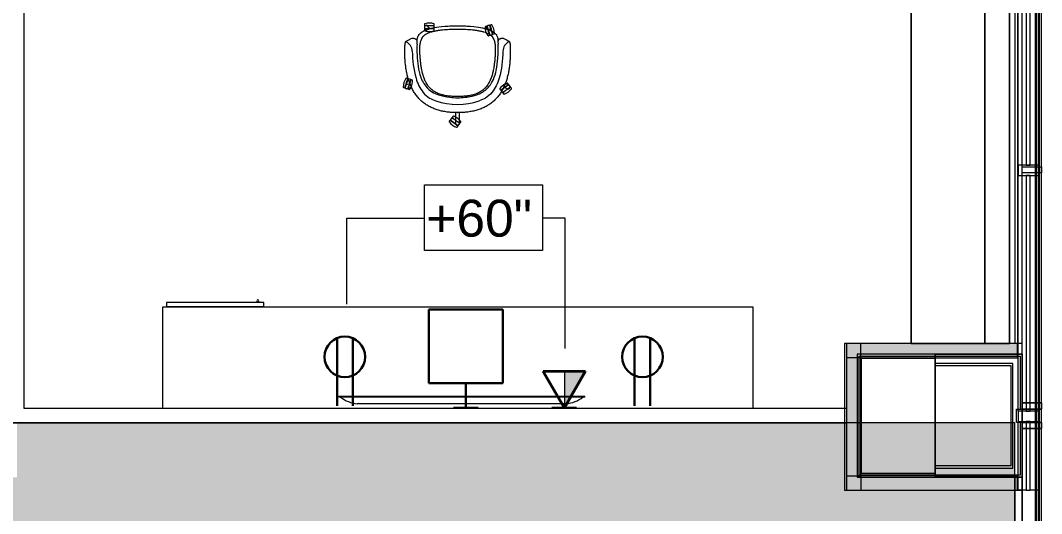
# Model space of a CAD drawing. Header units: inches. Extents: x 4757 to 6765, y 9919 to 10946.
# Drawn here: x 6516.3 to 6765.4, y 10177.4 to 10297.7 of the extents above; entities that cross this region are included whole.
import ezdxf

# ---------------------------------------------------------------- set-up
doc = ezdxf.new("R2010")
doc.units = ezdxf.units.IN
doc.header["$MEASUREMENT"] = 0
for name, color, linetype, lineweight in [('A-ANNO-NOTE', 7, 'Continuous', 9), ('A-DETL-GENF', 92, 'Continuous', 9), ('A-DETL-THIN', 151, 'Continuous', 9), ('A-GLAZ-CURT', 52, 'Continuous', 9), ('A-GLAZ-CWMG', 51, 'Continuous', 9), ('A-WALL', 113, 'Continuous', 13), ('A-WALL-PATT', 111, 'Continuous', 13), ('Bb-cor', 7, 'Continuous', 9), ('Bb-mullion', 7, 'Continuous', 9), ('G-ANNO-TEXT', 231, 'Continuous', 9), ('I-FURN', 30, 'Continuous', 9), ('I-WALL', 2, 'Continuous', 9), ('Propidex Polylines', 7, 'Continuous', 9), ('Q-CASE', 31, 'Continuous', 9), ('Q-SPCQ', 91, 'Continuous', 9), ('Rosslyn Plaza North_1777 North Kent St _W632_-09_dwg', 8, 'Continuous', 9)]:
    doc.layers.add(name, color=color, linetype=linetype, lineweight=lineweight)
doc.styles.add('Swis721 Lt BT_1', font='swissl.ttf', dxfattribs={"height": 9})

# ---------------------------------------------------------------- blocks, each defined once
blk = doc.blocks.new('C-Counter Top - ADJ HEIGHT-7975778-Level XX  POWER _ SIGNAL')
at = {"layer": 'Q-CASE'}
for p, q in [((96.87, 0), (-47.26, 0)), ((-47.26, 0), (-47.26, -24.75)), ((96.87, -24.75), (96.87, 0))]:
    blk.add_line(p, q, dxfattribs=at)
blk = doc.blocks.new('A-Flat_Screen_TV - OLED 65B6P 65_-4747238-Level XX  POWER _ SIGNAL')
at = {"layer": 'Q-SPCQ'}
for p, q in [((-30, 0.19), (30, 0.19)), ((-30, 0.19), (-30, 0)), ((30, 0), (-30, 0)), ((-29.94, 0), (-29.94, -0.06)), ((-25.5, 1.81), (25.5, 1.81)), ((29.94, -0.06), (29.94, 0)), ((30, 0), (30, 0.19)), ((29.94, -0.06), (-29.94, -0.06))]:
    blk.add_line(p, q, dxfattribs=at)
for centre, start, end in [((-24.9, -5.58), 94.6372, 128.9656), ((24.9, -5.58), 51.0344, 85.3628)]:
    blk.add_arc(centre, 7.41, start, end, dxfattribs=at)
blk = doc.blocks.new('System Panel - Glazed-7897590-Level XX  POWER _ SIGNAL')
at = {"layer": 'A-GLAZ-CURT', "lineweight": 13}
for p, q in [((8.375, 0.5), (-8.375, 0.5)), ((-8.375, 0.5), (-8.375, -0.5)), ((8.375, -0.5), (8.375, 0.5)), ((-8.375, -0.5), (8.375, -0.5))]:
    blk.add_line(p, q, dxfattribs=at)
blk = doc.blocks.new('System Panel - Glazed-7897591-Level XX  POWER _ SIGNAL')
at = {"layer": 'A-GLAZ-CURT', "lineweight": 13}
for p, q in [((28.75, 0.5), (-28.75, 0.5)), ((-28.75, 0.5), (-28.75, -0.5)), ((28.75, -0.5), (28.75, 0.5)), ((-28.75, -0.5), (28.75, -0.5))]:
    blk.add_line(p, q, dxfattribs=at)
blk = doc.blocks.new('Rectangular Mullion - 2_5_ x 5_ rectangular-7897585-Level XX  POWER _ SIGNAL')
at = {"layer": 'A-GLAZ-CWMG', "lineweight": 20}
for p, q in [((-1.25, 2.5), (1.25, 2.5)), ((-1.25, -2.5), (-1.25, 2.5)), ((1.25, 2.5), (1.25, -2.5)), ((1.25, -2.5), (-1.25, -2.5))]:
    blk.add_line(p, q, dxfattribs=at)
blk = doc.blocks.new('Rectangular Mullion - 2_5_ x 5_ rectangular-V12-Level XX  POWER _ SIGNAL')
at = {"layer": 'A-GLAZ-CWMG'}
for p, q in [((6759.67, 10202.41), (6759.67, 10259.91)), ((6764.67, 10202.41), (6764.67, 10259.91))]:
    blk.add_line(p, q, dxfattribs=at)
blk = doc.blocks.new('Rectangular Mullion - 2_5_ x 5_ rectangular-7897587-Level XX  POWER _ SIGNAL')
at = {"layer": 'A-GLAZ-CWMG'}
for p, q in [((6759.67, 10183.16), (6759.67, 10199.91)), ((6764.67, 10183.16), (6764.67, 10199.91)), ((6761.67, 10183.16), (6759.67, 10183.16)), ((6764.67, 10183.16), (6762.67, 10183.16))]:
    blk.add_line(p, q, dxfattribs=at)
blk = doc.blocks.new('Booth Seat21 - Booth Seat-8496057-Level XX  POWER _ SIGNAL')
at = {"layer": 'I-FURN'}
for p, q in [((6733.61, 10422.91), (6733.61, 10218.91)), ((6733.61, 10218.91), (6733.61, 10422.91)), ((6751.61, 10422.91), (6751.61, 10218.91)), ((6751.61, 10218.91), (6751.61, 10422.91)), ((6757.61, 10422.91), (6757.61, 10218.91)), ((6757.61, 10218.91), (6757.61, 10422.91)), ((6757.61, 10218.91), (6757.61, 10422.91)), ((6757.61, 10422.91), (6757.61, 10218.91)), ((6757.61, 10218.91), (6757.61, 10422.91)), ((6757.61, 10422.91), (6757.61, 10218.91)), ((6759.61, 10218.91), (6759.61, 10422.91)), ((6759.61, 10422.91), (6759.61, 10218.91)), ((6733.61, 10218.91), (6751.61, 10218.91)), ((6751.61, 10218.91), (6733.61, 10218.91)), ((6751.61, 10218.91), (6757.61, 10218.91)), ((6757.61, 10218.91), (6751.61, 10218.91)), ((6751.61, 10218.91), (6757.61, 10218.91)), ((6757.61, 10218.91), (6751.61, 10218.91)), ((6759.55, 10218.91), (6757.61, 10218.91)), ((6759.55, 10218.91), (6759.61, 10218.91)), ((6759.61, 10218.91), (6759.55, 10218.91))]:
    blk.add_line(p, q, dxfattribs=at)
blk = doc.blocks.new('A-UC Refrigerator - A-UC Refrigerator-4741106-Level XX  POWER _ SIGNAL')
at = {"layer": 'Q-SPCQ'}
for p, q in [((-11.87, -16.75), (-11.87, -16.63)), ((11.88, -16.75), (-11.87, -16.75)), ((-11.87, -16.75), (-11.87, -17.75)), ((11.88, -16.75), (-11.87, -16.75)), ((11.88, -16.63), (11.88, -16.75)), ((11.88, -17.75), (11.88, -16.75)), ((-11.87, -17.75), (11.88, -17.75)), ((-10.5, -17.75), (-10.5, -17.91)), ((-10.5, -17.75), (-10.5, -17.91)), ((-10.25, -17.93), (-10.25, -17.75)), ((-10.25, -17.93), (-10.25, -17.75))]:
    blk.add_line(p, q, dxfattribs=at)
for start, end in [(90, 270), (270, 90)]:
    blk.add_arc((-10.39, -18.13), 0.25, start, end, dxfattribs=at)
blk = doc.blocks.new('Zones Club Chair- 5 Star Base_ZNSF-R2013 - Five Star Base-V51-Level XX  POWER _ SIGNAL')
at = {"layer": 'A-DETL-GENF'}
for p, q in [((-9.21, -6.33), (-9.2, -5.68)), ((-9.21, -6.33), (-9.21, -6.3)), ((9.21, -6.33), (9.21, -6.3)), ((-12.07, -8.58), (-12.52, -8.33)), ((-11.32, -8.98), (-12.07, -8.58)), ((-11.11, -9.08), (-11.32, -8.98)), ((-9.85, -8.16), (-9.88, -7.65)), ((-9.88, -8.41), (-9.85, -8.16)), ((-9.86, -8.68), (-9.88, -8.41)), ((-9.85, -8.82), (-9.86, -8.68)), ((-9.84, -8.9), (-9.85, -8.82)), ((-9.81, -9.01), (-9.84, -8.9)), ((-9.81, -9.05), (-9.81, -9.01)), ((-9.55, -9.69), (-9.59, -9.62)), ((-9.39, -9.94), (-9.55, -9.7)), ((-9.16, -10.19), (-9.39, -9.94)), ((-9.09, -7.83), (-9.1, -7.81)), ((-8.36, -9.54), (-8.57, -9.25)), ((8.57, -9.25), (8.36, -9.54)), ((9.09, -7.83), (9.1, -7.81)), ((9.39, -9.94), (9.16, -10.19)), ((9.55, -9.7), (9.39, -9.94)), ((9.59, -9.62), (9.55, -9.69)), ((9.84, -8.9), (9.81, -9.01)), ((9.81, -9.01), (9.81, -9.05)), ((9.85, -8.82), (9.84, -8.9)), ((9.88, -7.65), (9.85, -8.16)), ((9.85, -8.16), (9.88, -8.42)), ((9.86, -8.68), (9.85, -8.82)), ((9.88, -8.41), (9.86, -8.68)), ((11.32, -8.98), (11.11, -9.08)), ((12.07, -8.58), (11.32, -8.98)), ((12.52, -8.33), (12.07, -8.58)), ((-9.01, -10.34), (-9.16, -10.19)), ((-7.26, -11.28), (-7.57, -11.17)), ((-7.22, -11.3), (-7.26, -11.28)), ((-6.86, -10.49), (-7.25, -10.33)), ((-6.81, -11.42), (-7.22, -11.3)), ((-6.8, -10.5), (-6.86, -10.49)), ((-6.48, -11.51), (-6.81, -11.42)), ((-6.8, -10.5), (-6.76, -10.52)), ((-6.39, -10.63), (-6.76, -10.52)), ((-6.44, -11.52), (-6.48, -11.51)), ((-6.3, -11.56), (-6.44, -11.52)), ((-6.07, -11.61), (-6.3, -11.56)), ((-5.11, -11.79), (-6.07, -11.61)), ((-3.95, -11.93), (-5.11, -11.79)), ((-3.05, -12), (-3.95, -11.93)), ((3.95, -11.93), (3.05, -12)), ((5.11, -11.79), (3.95, -11.93)), ((6.07, -11.61), (5.11, -11.79)), ((6.3, -11.56), (6.07, -11.61)), ((6.44, -11.52), (6.3, -11.56)), ((6.76, -10.52), (6.39, -10.63)), ((6.48, -11.51), (6.44, -11.52)), ((6.81, -11.42), (6.48, -11.51)), ((6.76, -10.52), (6.8, -10.5)), ((6.8, -10.5), (6.86, -10.49)), ((7.22, -11.3), (6.81, -11.42)), ((7.25, -10.33), (6.86, -10.49)), ((7.26, -11.28), (7.22, -11.3)), ((7.57, -11.17), (7.26, -11.28)), ((9.16, -10.19), (9.01, -10.34))]:
    blk.add_line(p, q, dxfattribs=at)
for centre, radius, start, end in [((0, -9.19), 16.3, 70.9957, 109.0043), ((-13.67, -5.87), 2.6, 295.7875, 359.204), ((13.67, -5.87), 2.6, 180.796, 244.2125), ((-12.58, -8.12), 0.105, 224.2125, 295.7875), ((12.58, -8.12), 0.105, 244.2125, 315.7875)]:
    blk.add_arc(centre, radius, start, end, dxfattribs=at)
for points, knots in [([(-12.85, -5), (-12.85, -4.62), (-12.82, -3.88), (-12.74, -2.96), (-12.66, -2.23), (-12.58, -1.68), (-12.5, -1.14), (-12.39, -0.6), (-12.28, -0.07), (-12.14, 0.46), (-12, 0.99), (-11.83, 1.5), (-11.65, 2), (-11.44, 2.5), (-11.22, 2.99), (-10.98, 3.46), (-10.72, 3.92), (-10.44, 4.37), (-10.13, 4.8), (-9.81, 5.21), (-9.46, 5.61), (-9.09, 5.99), (-8.7, 6.35), (-8.3, 6.68), (-7.87, 7), (-7.42, 7.29), (-6.96, 7.56), (-6.48, 7.81), (-5.99, 8.03), (-5.48, 8.23), (-4.96, 8.4), (-4.43, 8.56), (-3.9, 8.69), (-3.35, 8.8), (-2.8, 8.89), (-2.25, 8.97), (-1.69, 9.02), (-0.95, 9.08), (-0.38, 9.09), (0, 9.09)], [0, 0, 0, 0, 0.05, 0.1, 0.125, 0.15, 0.175, 0.2, 0.225, 0.25, 0.275, 0.3, 0.325, 0.35, 0.375, 0.4, 0.425, 0.45, 0.475, 0.5, 0.525, 0.55, 0.575, 0.6, 0.625, 0.65, 0.675, 0.7, 0.725, 0.75, 0.775, 0.8, 0.825, 0.85, 0.875, 0.9, 0.925, 0.95, 1, 1, 1, 1]), ([(0, 9.09), (0.38, 9.09), (0.94, 9.08), (1.69, 9.02), (2.24, 8.97), (2.8, 8.89), (3.35, 8.8), (3.89, 8.69), (4.43, 8.56), (4.95, 8.4), (5.47, 8.23), (5.98, 8.03), (6.48, 7.81), (6.95, 7.56), (7.42, 7.29), (7.86, 7), (8.29, 6.69), (8.7, 6.35), (9.09, 5.99), (9.45, 5.62), (9.8, 5.22), (10.13, 4.81), (10.43, 4.37), (10.72, 3.92), (10.98, 3.46), (11.22, 2.99), (11.44, 2.5), (11.64, 2.01), (11.83, 1.5), (11.99, 0.99), (12.14, 0.47), (12.27, -0.06), (12.39, -0.6), (12.5, -1.13), (12.61, -1.86), (12.72, -2.77), (12.82, -3.88), (12.85, -4.62), (12.85, -5)], [0, 0, 0, 0, 0.05, 0.075, 0.1, 0.125, 0.15, 0.175, 0.2, 0.225, 0.25, 0.275, 0.3, 0.325, 0.35, 0.375, 0.4, 0.425, 0.45, 0.475, 0.5, 0.525, 0.55, 0.575, 0.6, 0.625, 0.65, 0.675, 0.7, 0.725, 0.75, 0.775, 0.8, 0.825, 0.85, 0.9, 0.95, 1, 1, 1, 1]), ([(-9.2, -5.64), (-9.18, -5.3), (-9.16, -4.96), (-9.12, -4.27), (-9.09, -3.93), (-9.02, -3.25), (-8.98, -2.91), (-8.89, -2.23), (-8.83, -1.89), (-8.76, -1.47), (-8.74, -1.39), (-8.7, -1.22), (-8.65, -0.97), (-8.59, -0.72), (-8.47, -0.22), (-8.37, 0.11), (-8.14, 0.75), (-8.02, 1.07), (-7.83, 1.46), (-7.79, 1.54), (-7.71, 1.69), (-7.67, 1.76), (-7.54, 1.99), (-7.45, 2.14), (-7.26, 2.42), (-7.16, 2.56), (-6.95, 2.82), (-6.83, 2.95), (-6.68, 3.11), (-6.65, 3.14), (-6.59, 3.2), (-6.56, 3.23), (-6.47, 3.32), (-6.4, 3.38), (-6.21, 3.55), (-6.07, 3.65), (-5.65, 3.95), (-5.36, 4.12), (-5.01, 4.29), (-4.97, 4.31), (-4.89, 4.35), (-4.85, 4.36), (-4.73, 4.41), (-4.65, 4.45), (-4.41, 4.54), (-4.25, 4.6), (-3.75, 4.75), (-3.42, 4.83), (-2.92, 4.93), (-2.75, 4.96), (-2.49, 5), (-2.41, 5.01), (-2.24, 5.04), (-2.15, 5.05), (-1.72, 5.09), (-1.38, 5.12), (-0.86, 5.15), (-0.69, 5.15), (-0.43, 5.16), (-0.35, 5.16), (-0.22, 5.16), (-0.17, 5.16), (-0.09, 5.16), (-0.04, 5.16), (0, 5.16)], [0, 0, 0, 0, 0.0261989, 0.0261989, 0.0523978, 0.0523978, 0.0785967, 0.0785967, 0.1047956, 0.1047956, 0.1113453, 0.1113453, 0.117895, 0.1309944, 0.1309944, 0.1571933, 0.1571933, 0.1833922, 0.1833922, 0.1899419, 0.1899419, 0.1964917, 0.1964917, 0.2095911, 0.2095911, 0.2226906, 0.2226906, 0.23579, 0.23579, 0.2390649, 0.2390649, 0.2423397, 0.2423397, 0.2488894, 0.2488894, 0.2619889, 0.2619889, 0.2881878, 0.2881878, 0.2914626, 0.2914626, 0.2947375, 0.2947375, 0.3012872, 0.3012872, 0.3143867, 0.3143867, 0.3405856, 0.3405856, 0.353685, 0.353685, 0.3602347, 0.3602347, 0.3667844, 0.3667844, 0.3929833, 0.3929833, 0.4060828, 0.4060828, 0.4126325, 0.4126325, 0.4159074, 0.4159074, 0.4191822, 0.4191822, 0.4191822, 0.4191822]), ([(-8.37, 4.16), (-7.94, 4.69), (-7.41, 5.15), (-6.35, 5.81), (-5.83, 6.04), (-5.31, 6.22)], [0, 0, 0, 0, 2.060865, 2.060865, 3.734342, 3.734342, 3.734342, 3.734342]), ([(0, 5.44), (-1.19, 5.44), (-2.39, 5.32), (-3.93, 4.96), (-4.31, 4.85), (-4.68, 4.72)], [0, 0, 0, 0, 3.563, 3.563, 4.752491, 4.752491, 4.752491, 4.752491]), ([(4.68, 4.72), (3.79, 5.04), (2.85, 5.22), (1.28, 5.4), (0.64, 5.44), (0, 5.44)], [0, 0, 0, 0, 2.842104, 2.842104, 4.753891, 4.753891, 4.753891, 4.753891]), ([(0, 5.16), (0.04, 5.16), (0.09, 5.16), (0.17, 5.16), (0.22, 5.16), (0.35, 5.16), (0.43, 5.16), (0.69, 5.15), (0.86, 5.15), (1.38, 5.12), (1.72, 5.09), (2.4, 5.02), (2.74, 4.97), (3.25, 4.87), (3.42, 4.83), (3.67, 4.77), (3.76, 4.74), (3.92, 4.7), (4.01, 4.67), (4.42, 4.54), (4.74, 4.42), (5.21, 4.2), (5.36, 4.11), (5.55, 4), (5.58, 3.98), (5.66, 3.94), (5.69, 3.91), (5.8, 3.84), (5.87, 3.79), (6.23, 3.54), (6.48, 3.32), (6.84, 2.95), (6.95, 2.82), (7.11, 2.62), (7.17, 2.55), (7.27, 2.41), (7.32, 2.34), (7.46, 2.12), (7.55, 1.97), (7.72, 1.68), (7.8, 1.52), (8.02, 1.06), (8.15, 0.74), (8.29, 0.33), (8.32, 0.25), (8.37, 0.09), (8.39, 0.01), (8.47, -0.24), (8.51, -0.41), (8.64, -0.9), (8.71, -1.24), (8.84, -1.91), (8.89, -2.24), (8.98, -2.92), (9.02, -3.26), (9.09, -3.94), (9.12, -4.28), (9.16, -4.96), (9.18, -5.3), (9.2, -5.64)], [0, 0, 0, 0, 0.0032734, 0.0032734, 0.0065467, 0.0065467, 0.0130935, 0.0130935, 0.0261869, 0.0261869, 0.0523739, 0.0523739, 0.0785608, 0.0785608, 0.0916543, 0.0916543, 0.098201, 0.098201, 0.1047477, 0.1047477, 0.1309347, 0.1309347, 0.1440282, 0.1440282, 0.1473015, 0.1473015, 0.1505749, 0.1505749, 0.1571216, 0.1571216, 0.1833086, 0.1833086, 0.196402, 0.196402, 0.2029488, 0.2029488, 0.2094955, 0.2094955, 0.222589, 0.222589, 0.2356824, 0.2356824, 0.2618694, 0.2618694, 0.2684161, 0.2684161, 0.2749628, 0.2749628, 0.2880563, 0.2880563, 0.3142432, 0.3142432, 0.3404302, 0.3404302, 0.3666171, 0.3666171, 0.3928041, 0.3928041, 0.418991, 0.418991, 0.418991, 0.418991]), ([(8.37, 4.16), (7.94, 4.69), (7.41, 5.15), (6.35, 5.81), (5.83, 6.04), (5.31, 6.22)], [0, 0, 0, 0, 2.060865, 2.060865, 3.734342, 3.734342, 3.734342, 3.734342]), ([(-11.07, -5.9), (-10.97, -3.69), (-10.78, -1.44), (-9.76, 1.93), (-9.2, 3.16), (-8.37, 4.16)], [0, 0, 0, 0, 5.483686, 5.483686, 8.701218, 8.701218, 8.701218, 8.701218]), ([(-7.74, 2.66), (-8.16, 2.15), (-8.49, 1.57), (-9.06, 0.27), (-9.28, -0.48), (-9.64, -2.21), (-9.75, -3.21), (-9.86, -4.68), (-9.89, -5.16), (-9.9, -5.64)], [0, 0, 0, 0, 1.972355, 1.972355, 4.279747, 4.279747, 7.286269, 7.286269, 8.723965, 8.723965, 8.723965, 8.723965]), ([(-4.68, 4.72), (-5.54, 4.42), (-6.38, 3.98), (-7.31, 3.15), (-7.54, 2.91), (-7.74, 2.66)], [0, 0, 0, 0, 2.741948, 2.741948, 3.728457, 3.728457, 3.728457, 3.728457]), ([(7.74, 2.66), (7.31, 3.19), (6.78, 3.65), (5.72, 4.31), (5.21, 4.54), (4.68, 4.72)], [0, 0, 0, 0, 2.060865, 2.060865, 3.734342, 3.734342, 3.734342, 3.734342]), ([(9.9, -5.64), (9.84, -3.81), (9.69, -1.96), (8.88, 0.82), (8.42, 1.83), (7.74, 2.66)], [0, 0, 0, 0, 5.483686, 5.483686, 8.701218, 8.701218, 8.701218, 8.701218]), ([(11.07, -5.9), (10.97, -3.69), (10.78, -1.44), (9.76, 1.93), (9.2, 3.16), (8.37, 4.16)], [0, 0, 0, 0, 5.483686, 5.483686, 8.701218, 8.701218, 8.701218, 8.701218]), ([(-12.52, -8.33), (-12.53, -8.33), (-12.54, -8.31), (-12.57, -8.3), (-12.58, -8.28), (-12.6, -8.27), (-12.61, -8.25), (-12.63, -8.24), (-12.64, -8.22), (-12.65, -8.21), (-12.66, -8.19), (-12.67, -8.16), (-12.69, -8.14), (-12.71, -8.08), (-12.75, -7.97), (-12.78, -7.79), (-12.81, -7.58), (-12.82, -7.37), (-12.83, -7.15), (-12.84, -6.94), (-12.85, -6.72), (-12.85, -6.5), (-12.86, -6.22), (-12.86, -5.71), (-12.86, -5.28), (-12.85, -5)], [0, 0, 0, 0, 0.027778, 0.041667, 0.055556, 0.069444, 0.083333, 0.097222, 0.104167, 0.111111, 0.125, 0.138889, 0.152778, 0.166667, 0.222222, 0.277778, 0.333333, 0.388889, 0.444444, 0.5, 0.555556, 0.611111, 0.666667, 0.777778, 1, 1, 1, 1]), ([(-9.1, -7.81), (-9.13, -7.63), (-9.15, -7.45), (-9.18, -7.09), (-9.2, -6.91), (-9.21, -6.55), (-9.21, -6.37), (-9.21, -6), (-9.2, -5.82), (-9.2, -5.64)], [0, 0, 0, 0, 0.01383696, 0.01383696, 0.02767392, 0.02767392, 0.04151087, 0.04151087, 0.05534783, 0.05534783, 0.05534783, 0.05534783]), ([(9.2, -5.64), (9.2, -5.82), (9.21, -6), (9.21, -6.37), (9.21, -6.55), (9.2, -6.91), (9.18, -7.09), (9.15, -7.45), (9.13, -7.63), (9.1, -7.81)], [0, 0, 0, 0, 0.01384697, 0.01384697, 0.02769395, 0.02769395, 0.04154092, 0.04154092, 0.05538789, 0.05538789, 0.05538789, 0.05538789]), ([(12.85, -5), (12.86, -5.28), (12.86, -5.71), (12.86, -6.29), (12.85, -6.72), (12.84, -7.08), (12.82, -7.37), (12.81, -7.58), (12.78, -7.79), (12.75, -7.97), (12.71, -8.08), (12.69, -8.14), (12.67, -8.16), (12.66, -8.19), (12.64, -8.21), (12.63, -8.23), (12.61, -8.25), (12.6, -8.27), (12.58, -8.28), (12.57, -8.3), (12.54, -8.31), (12.53, -8.33), (12.52, -8.33)], [0, 0, 0, 0, 0.222222, 0.333333, 0.444444, 0.555556, 0.611111, 0.666667, 0.722222, 0.777778, 0.833333, 0.847222, 0.861111, 0.875, 0.888889, 0.902778, 0.916667, 0.930556, 0.944444, 0.958333, 0.972222, 1, 1, 1, 1]), ([(-10.87, -9.11), (-10.88, -9.11), (-10.91, -9.12), (-10.94, -9.12), (-10.96, -9.12), (-10.97, -9.11), (-10.99, -9.11), (-11, -9.11), (-11.01, -9.11), (-11.02, -9.1), (-11.04, -9.1), (-11.06, -9.09), (-11.08, -9.09), (-11.1, -9.08), (-11.11, -9.08)], [0, 0, 0, 0, 0.2, 0.3, 0.35, 0.4, 0.475, 0.55, 0.5875, 0.625, 0.7, 0.775, 0.85, 1, 1, 1, 1]), ([(-10.11, -8.77), (-10.15, -8.81), (-10.23, -8.87), (-10.34, -8.93), (-10.47, -8.99), (-10.64, -9.05), (-10.79, -9.09), (-10.87, -9.11)], [0, 0, 0, 0, 0.25, 0.375, 0.5, 0.75, 1, 1, 1, 1]), ([(-9.88, -8.41), (-9.89, -8.45), (-9.91, -8.5), (-9.94, -8.56), (-9.96, -8.6), (-9.98, -8.63), (-10, -8.66), (-10.05, -8.72), (-10.08, -8.75), (-10.11, -8.77)], [0, 0, 0, 0, 0.25, 0.375, 0.4375, 0.5, 0.625, 0.75, 1, 1, 1, 1]), ([(-8.81, -8.79), (-8.88, -8.64), (-8.93, -8.48), (-9, -8.24), (-9.02, -8.16), (-9.05, -8.04), (-9.06, -8), (-9.08, -7.92), (-9.08, -7.88), (-9.09, -7.83)], [0, 0, 0, 0, 0.01274061, 0.01274061, 0.01911091, 0.01911091, 0.02229606, 0.02229606, 0.02548121, 0.02548121, 0.02548121, 0.02548121]), ([(-7.25, -10.33), (-7.36, -10.28), (-7.46, -10.23), (-7.66, -10.12), (-7.76, -10.05), (-7.9, -9.96), (-7.94, -9.92), (-8.03, -9.85), (-8.08, -9.82), (-8.16, -9.74), (-8.2, -9.7), (-8.26, -9.64), (-8.28, -9.62), (-8.32, -9.58), (-8.34, -9.56), (-8.36, -9.54)], [0, 0, 0, 0, 0.00870345, 0.00870345, 0.0174069, 0.0174069, 0.02175863, 0.02175863, 0.02611035, 0.02611035, 0.03046208, 0.03046208, 0.03263794, 0.03263794, 0.0348138, 0.0348138, 0.0348138, 0.0348138]), ([(8.36, -9.54), (8.34, -9.56), (8.32, -9.58), (8.28, -9.62), (8.26, -9.64), (8.2, -9.7), (8.16, -9.74), (8.08, -9.82), (8.03, -9.85), (7.94, -9.92), (7.9, -9.96), (7.8, -10.02), (7.76, -10.05), (7.66, -10.11), (7.61, -10.14), (7.46, -10.23), (7.36, -10.28), (7.25, -10.33)], [0, 0, 0, 0, 0.00217159, 0.00217159, 0.00434318, 0.00434318, 0.00868636, 0.00868636, 0.01302953, 0.01302953, 0.01737271, 0.01737271, 0.02171589, 0.02171589, 0.02605907, 0.02605907, 0.03474542, 0.03474542, 0.03474542, 0.03474542]), ([(9.09, -7.83), (9.08, -7.88), (9.08, -7.92), (9.06, -8), (9.05, -8.04), (9.02, -8.16), (9, -8.24), (8.93, -8.48), (8.88, -8.64), (8.81, -8.79)], [0, 0, 0, 0, 0.00318701, 0.00318701, 0.00637402, 0.00637402, 0.01274804, 0.01274804, 0.02549609, 0.02549609, 0.02549609, 0.02549609]), ([(10.11, -8.77), (10.08, -8.75), (10.05, -8.72), (10.01, -8.67), (9.99, -8.64), (9.97, -8.62), (9.96, -8.6), (9.94, -8.56), (9.91, -8.5), (9.89, -8.45), (9.88, -8.41)], [0, 0, 0, 0, 0.25, 0.375, 0.4375, 0.5, 0.5625, 0.625, 0.75, 1, 1, 1, 1]), ([(10.87, -9.11), (10.79, -9.09), (10.64, -9.05), (10.47, -8.99), (10.34, -8.93), (10.23, -8.87), (10.15, -8.81), (10.11, -8.77)], [0, 0, 0, 0, 0.25, 0.5, 0.625, 0.75, 1, 1, 1, 1]), ([(11.11, -9.08), (11.09, -9.08), (11.07, -9.09), (11.04, -9.1), (11.03, -9.1), (11.02, -9.11), (11, -9.11), (10.99, -9.11), (10.98, -9.11), (10.97, -9.11), (10.96, -9.12), (10.94, -9.12), (10.91, -9.12), (10.88, -9.11), (10.87, -9.11)], [0, 0, 0, 0, 0.2, 0.3, 0.35, 0.4, 0.45, 0.5, 0.55, 0.6, 0.65, 0.7, 0.8, 1, 1, 1, 1]), ([(0, -11.3), (-0.54, -11.3), (-1.07, -11.29), (-1.88, -11.26), (-2.15, -11.25), (-2.69, -11.21), (-2.95, -11.19), (-3.49, -11.14), (-3.76, -11.11), (-4.16, -11.06), (-4.29, -11.05), (-4.56, -11.01), (-4.69, -10.99), (-5.09, -10.92), (-5.35, -10.88), (-5.74, -10.79), (-5.87, -10.76), (-6.07, -10.71), (-6.13, -10.7), (-6.26, -10.66), (-6.33, -10.65), (-6.39, -10.63)], [0, 0, 0, 0, 0.0409523, 0.0409523, 0.0614285, 0.0614285, 0.0819046, 0.0819046, 0.1023808, 0.1023808, 0.1126189, 0.1126189, 0.122857, 0.122857, 0.1433331, 0.1433331, 0.1535712, 0.1535712, 0.1586903, 0.1586903, 0.1638093, 0.1638093, 0.1638093, 0.1638093]), ([(6.39, -10.63), (6.33, -10.65), (6.26, -10.66), (6.13, -10.7), (6.07, -10.71), (5.87, -10.76), (5.74, -10.79), (5.35, -10.88), (5.09, -10.92), (4.56, -11.01), (4.29, -11.05), (3.76, -11.11), (3.49, -11.14), (2.95, -11.19), (2.69, -11.21), (2.15, -11.25), (1.88, -11.26), (1.07, -11.29), (0.54, -11.3), (0, -11.3)], [0, 0, 0, 0, 0.0051131, 0.0051131, 0.0102262, 0.0102262, 0.0204523, 0.0204523, 0.0409046, 0.0409046, 0.0613569, 0.0613569, 0.0818092, 0.0818092, 0.1022615, 0.1022615, 0.1227138, 0.1227138, 0.1636184, 0.1636184, 0.1636184, 0.1636184])]:
    blk.add_open_spline(points, degree=3, knots=knots, dxfattribs=at)
for points in [[(-9.9, -5.64), (-9.91, -6.31), (-9.91, -6.98), (-9.88, -7.65)], [(9.88, -7.65), (9.91, -6.98), (9.91, -6.31), (9.9, -5.64)], [(-9.59, -9.62), (-9.64, -9.53), (-9.72, -9.35), (-9.78, -9.15), (-9.81, -9.05)], [(-8.57, -9.25), (-8.66, -9.11), (-8.75, -8.95), (-8.81, -8.79)], [(8.81, -8.79), (8.75, -8.95), (8.66, -9.11), (8.57, -9.25)], [(9.81, -9.05), (9.78, -9.15), (9.72, -9.35), (9.64, -9.53), (9.59, -9.62)], [(-7.57, -11.17), (-7.83, -11.07), (-8.34, -10.84), (-8.79, -10.52), (-9.01, -10.34)], [(0, -12.11), (-0.51, -12.11), (-1.53, -12.09), (-2.55, -12.04), (-3.05, -12)], [(3.05, -12), (2.55, -12.04), (1.53, -12.09), (0.51, -12.11), (0, -12.11)], [(9.01, -10.34), (8.79, -10.52), (8.34, -10.84), (7.83, -11.07), (7.57, -11.17)]]:
    blk.add_open_spline(points, degree=3, dxfattribs=at)
at = {"layer": 'I-FURN'}
for p, q in [((0.1, 12.59), (-0.1, 12.31)), ((-0.57, 11.68), (-0.77, 11.4)), ((-0.47, 11.6), (-0.57, 11.68)), ((-0.45, 11.84), (-0.55, 11.71)), ((-0.55, 11.71), (-0.46, 11.65)), ((-0.46, 11.75), (-0.49, 9.06)), ((0.23, 11.1), (-0.47, 11.6)), ((-0.46, 11.65), (0.25, 11.13)), ((-0.23, 12.15), (-0.42, 11.89)), ((-0.13, 12.28), (-0.23, 12.15)), ((-0.01, 12.2), (-0.13, 12.28)), ((-0.1, 12.31), (0.05, 12.2)), ((0.44, 11.87), (-0.01, 12.2)), ((0.05, 12.2), (0.42, 11.93)), ((0.25, 11.13), (0.23, 11.1)), ((0.48, 10.92), (0.23, 11.1)), ((0.48, 10.97), (0.25, 11.13)), ((0.42, 11.93), (0.69, 11.74)), ((0.66, 11.71), (0.44, 11.87)), ((0.49, 9.06), (0.47, 11.75)), ((0.57, 10.9), (0.48, 10.97)), ((0.55, 10.87), (0.48, 10.92)), ((0.55, 10.87), (0.57, 10.9)), ((1.34, 10.29), (0.55, 10.87)), ((0.57, 10.9), (1.37, 10.32)), ((0.69, 11.74), (0.66, 11.71)), ((0.99, 11.47), (0.67, 11.71)), ((0.69, 11.74), (1.01, 11.5)), ((0.99, 11.47), (1.01, 11.5)), ((1.79, 10.89), (0.99, 11.47)), ((1.01, 11.5), (1.81, 10.93)), ((1.14, 10.01), (1.34, 10.29)), ((1.37, 10.32), (1.79, 10.89)), ((1.81, 10.93), (2.01, 11.2)), ((-0.49, 9.04), (0.49, 9.04)), ((-13.12, 3.13), (-12.92, 2.85)), ((-12.92, 2.85), (-12.8, 2.94)), ((-12.81, 2.88), (-12.9, 2.82)), ((-12.9, 2.82), (-12.82, 2.7)), ((-12.82, 2.7), (-12.58, 2.37)), ((-12.78, 2.95), (-12.37, 3.25)), ((-12.31, 3.25), (-12.76, 2.92)), ((-12.4, 2.3), (-11.69, 2.82)), ((-12.37, 3.25), (-12.13, 3.42)), ((-11.67, 2.79), (-12.36, 2.29)), ((-12.11, 3.39), (-12.31, 3.25)), ((-11.21, 2.91), (-12.21, 3.23)), ((-12.13, 3.42), (-11.81, 3.66)), ((-12.13, 3.42), (-12.11, 3.39)), ((-11.78, 3.63), (-12.11, 3.39)), ((-11.81, 3.66), (-11.01, 4.24)), ((-11.78, 3.63), (-11.81, 3.66)), ((-10.99, 4.21), (-11.78, 3.63)), ((-11.46, 2.99), (-11.69, 2.82)), ((-11.69, 2.82), (-11.67, 2.79)), ((-11.41, 2.97), (-11.67, 2.79)), ((-11.59, 2.03), (-11.2, 2.91)), ((-11.37, 3.06), (-11.46, 2.99)), ((-11.34, 3.02), (-11.41, 2.97)), ((-11.37, 3.06), (-11.05, 3.28)), ((-11.34, 3.02), (-11.37, 3.06)), ((-11.08, 3.21), (-11.34, 3.02)), ((-11.01, 4.24), (-11.21, 4.51)), ((-10.55, 3.6), (-11.08, 3.21)), ((-11.05, 3.28), (-10.57, 3.63)), ((-10.72, 3.84), (-10.99, 4.21)), ((-10.66, 3.76), (-10.72, 3.84)), ((-10.57, 3.63), (-10.64, 3.72)), ((-10.35, 3.32), (-10.55, 3.6)), ((11.19, 2.9), (11.57, 2.02)), ((12.19, 3.21), (11.22, 2.9)), ((12.11, 3.29), (11.78, 3.4)), ((11.81, 2.36), (12.07, 3.17)), ((12.12, 3.19), (11.84, 2.35)), ((12.07, 3.17), (12.11, 3.29)), ((12.15, 3.28), (12.12, 3.19)), ((12.31, 3.23), (12.15, 3.28)), ((12.71, 3.1), (12.31, 3.23)), ((12.61, 2.41), (12.78, 2.94)), ((12.81, 2.91), (12.67, 2.46)), ((12.82, 3.06), (12.71, 3.1)), ((12.79, 2.97), (12.82, 3.06)), ((12.86, 3.05), (12.81, 2.91)), ((13.18, 2.94), (12.86, 3.05)), ((-12.58, 2.37), (-12.49, 2.24)), ((-12.49, 2.33), (-11.59, 2.03)), ((-12.49, 2.24), (-12.4, 2.3)), ((-12.36, 2.29), (-12.46, 2.21)), ((-12.46, 2.21), (-12.26, 1.94)), ((11.05, 1.15), (11.38, 1.04)), ((11.38, 1.04), (11.66, 1.89)), ((11.68, 1.84), (11.42, 1.03)), ((11.42, 1.03), (12, 0.84)), ((11.6, 2.03), (12.52, 2.33)), ((11.66, 1.89), (11.68, 1.98)), ((11.68, 1.98), (11.71, 2.07)), ((11.68, 1.98), (11.72, 1.96)), ((11.72, 1.96), (11.68, 1.84)), ((11.71, 2.07), (11.81, 2.36)), ((11.72, 1.96), (11.76, 2.08)), ((11.76, 2.08), (11.84, 2.35)), ((11.84, 2.35), (11.81, 2.36)), ((12, 0.84), (12.09, 0.81)), ((12.09, 0.81), (12.39, 1.75)), ((12.43, 1.73), (12.13, 0.8)), ((12.13, 0.8), (12.45, 0.7)), ((12.39, 1.75), (12.52, 2.13)), ((12.39, 1.75), (12.43, 1.73)), ((12.56, 2.12), (12.43, 1.73)), ((12.52, 2.13), (12.6, 2.37)), ((12.56, 2.12), (12.52, 2.13)), ((12.66, 2.42), (12.56, 2.12)), ((-8.24, -9.9), (-8.44, -9.96)), ((-7.92, -9.79), (-8.2, -9.88)), ((-7.71, -10.37), (-7.89, -9.81)), ((-7.54, -9.67), (-7.86, -9.78)), ((-7.86, -9.78), (-7.66, -10.42)), ((-8.61, -10.02), (-8.94, -10.13)), ((-8.36, -10.79), (-8.61, -10.02)), ((-8.58, -10.01), (-8.31, -10.82)), ((-8.46, -9.97), (-8.55, -10)), ((-8.31, -10.95), (-8.36, -10.79)), ((-8.31, -10.82), (-8.27, -10.94)), ((-8.27, -10.94), (-8.31, -10.95)), ((-8.19, -11.34), (-8.31, -10.95)), ((-8.27, -10.94), (-8.15, -11.32)), ((-8.21, -12.37), (-7.88, -12.27)), ((-8.19, -11.34), (-8.15, -11.32)), ((-8.09, -11.64), (-8.19, -11.34)), ((-8.15, -11.32), (-8.07, -11.57)), ((-7.95, -12.07), (-8.09, -11.64)), ((-8.06, -11.59), (-7.9, -12.08)), ((-7.74, -11.09), (-8.02, -11.47)), ((-7.88, -12.27), (-7.95, -12.07)), ((-7.89, -12.11), (-7.84, -12.26)), ((-7.84, -12.26), (-7.64, -12.19)), ((-7.6, -10.72), (-7.71, -10.39)), ((-7.36, -11.18), (-7.71, -11.05)), ((-7.65, -10.44), (-7.57, -10.67)), ((-7.56, -10.71), (-7.6, -10.72)), ((-7.6, -10.72), (-7.47, -11.1)), ((-7.58, -12.17), (-7.37, -12.1)), ((-7.56, -10.71), (-7.44, -11.09)), ((-7.47, -11.1), (-7.44, -11.09)), ((-7.44, -11.22), (-7.46, -11.14)), ((-7.44, -11.09), (-7.42, -11.15)), ((-7.2, -11.94), (-7.44, -11.22)), ((-7.42, -11.15), (-7.39, -11.24)), ((-7.39, -11.24), (-7.17, -11.9)), ((-7.37, -12.1), (-7.17, -12.04)), ((-6.79, -11.38), (-7.31, -11.19)), ((-7.26, -12.01), (-6.82, -11.42)), ((-7.17, -12.04), (-7.2, -11.94)), ((-7.17, -11.9), (-7.13, -12.02)), ((-7.13, -12.02), (-6.81, -11.92)), ((5.69, -11.02), (5.69, -11.36)), ((6.58, -11.4), (5.69, -11.4)), ((5.69, -11.4), (5.69, -11.68)), ((5.69, -11.68), (5.69, -12.11)), ((5.69, -12.11), (6.67, -12.11)), ((6.67, -12.14), (5.69, -12.14)), ((5.69, -12.14), (5.69, -12.49)), ((5.71, -11.36), (6.62, -11.36)), ((6.67, -11.4), (6.6, -11.4)), ((6.67, -11.36), (6.94, -11.36)), ((6.67, -11.36), (6.67, -11.4)), ((6.67, -11.4), (6.83, -11.4)), ((6.67, -12.11), (7.07, -12.11)), ((6.67, -12.11), (6.67, -12.14)), ((7.07, -12.14), (6.67, -12.14)), ((6.81, -11.42), (7.26, -12.04)), ((7.71, -11.06), (6.84, -11.39)), ((6.84, -11.4), (6.89, -11.4)), ((6.89, -11.4), (7.07, -11.4)), ((6.94, -11.36), (7.02, -11.36)), ((7.02, -11.36), (7.07, -11.36)), ((7.07, -11.36), (7.93, -11.36)), ((7.07, -11.4), (7.07, -11.36)), ((7.96, -11.4), (7.07, -11.4)), ((7.07, -12.14), (7.07, -12.11)), ((7.07, -12.11), (7.33, -12.11)), ((7.4, -12.14), (7.07, -12.14)), ((7.33, -12.11), (7.94, -12.11)), ((7.85, -12.14), (7.4, -12.14)), ((8.02, -11.48), (7.74, -11.09)), ((8.05, -12.14), (7.87, -12.14)), ((7.93, -11.36), (8.05, -11.36)), ((7.94, -12.11), (8.06, -12.11)), ((8.06, -11.4), (7.96, -11.4)), ((8.05, -11.36), (8.05, -11.02)), ((8.05, -12.49), (8.05, -12.14)), ((8.06, -11.58), (8.06, -11.4)), ((8.06, -11.95), (8.06, -11.58)), ((8.06, -12.11), (8.06, -11.95))]:
    blk.add_line(p, q, dxfattribs=at)
for centre, radius, start, end in [((0.2, 12.52), 0.125, 71.9044, 144), ((-0.8, 9.35), 3.45, 35.5006, 72.4977), ((-0.67, 11.33), 0.125, 144, 216.0932), ((2.05, 13.26), 3.46, 215.549, 222.9828), ((2.05, 13.26), 3.46, 222.9828, 243.0277), ((0, 11.75), 0.468, 360, 180), ((2.05, 13.26), 3.46, 243.0277, 252.45), ((1.04, 10.09), 0.125, 251.9061, 324), ((1.91, 11.28), 0.125, 324, 36.0939), ((-13.02, 3.2), 0.125, 143.9044, 216), ((-10.32, 1.27), 3.45, 107.5006, 144.4977), ((-12.37, 2.79), 0.468, 69.6489, 255.192), ((-13.16, 5.19), 3.46, 297.9822, 324.45), ((-11.31, 4.44), 0.125, 36, 108.0939), ((-10.45, 3.25), 0.125, 323.9061, 36), ((14.43, 1.3), 3.46, 155.8494, 180.45), ((14.43, 1.3), 3.46, 150.901, 155.2846), ((14.43, 1.3), 3.46, 143.549, 150.901), ((11.75, 3.28), 0.125, 72, 144.0932), ((12.37, 2.78), 0.469, 288.4204, 112.7839), ((9.82, 2.79), 3.45, 323.5006, 0.4977), ((13.15, 2.82), 0.125, 359.9044, 72), ((-12.16, 2.01), 0.125, 216, 288.0932), ((-13.16, 5.19), 3.46, 287.549, 295.0601), ((-13.16, 5.19), 3.46, 295.0601, 297.9127), ((11.09, 1.27), 0.125, 179.9061, 252), ((12.49, 0.81), 0.125, 252, 324.0939), ((-7.5, -9.79), 0.125, 35.9061, 108), ((-10.18, -11.77), 3.46, 9.3302, 36.45), ((-8.9, -10.25), 0.125, 108, 180.0939), ((-5.57, -10.28), 3.45, 179.5006, 180.7484), ((-5.57, -10.28), 3.45, 180.9521, 216.4977), ((-8.25, -12.25), 0.125, 215.9044, 288), ((-7.64, -11.74), 0.468, 144.4204, 324.4204), ((-6.85, -11.8), 0.125, 288, 0.0932), ((-10.18, -11.77), 3.46, 5.6139, 8.9684), ((-10.18, -11.77), 3.46, 359.549, 5.6139), ((5.81, -11.02), 0.125, 107.9061, 180), ((6.87, -14.18), 3.46, 84.0441, 108.45), ((6.87, -14.18), 3.46, 82.9874, 83.8494), ((7.64, -11.75), 0.468, 217.2958, 35.5451), ((6.87, -14.18), 3.46, 76.9216, 82.7402), ((6.87, -14.18), 3.46, 71.549, 76.5724), ((7.93, -11.02), 0.125, 28.8373, 72.0932), ((7.93, -11.02), 0.125, 360, 28.8373), ((5.81, -12.49), 0.125, 180, 252.0939), ((6.87, -9.33), 3.45, 251.5006, 288.4977), ((7.93, -12.49), 0.125, 287.9044, 0)]:
    blk.add_arc(centre, radius, start, end, dxfattribs=at)
blk = doc.blocks.new('Rosslyn Plaza North_1777 North Kent St _W632_-09_dwg-6954577-Level XX  POWER _ SIGNAL')
at = {"layer": 'Bb-cor'}
for p, q in [((6765.42, 9961.15), (6765.42, 10681.4)), ((6763.92, 10000.77), (6763.92, 10641.79)), ((6764.17, 10000.77), (6764.17, 10641.79)), ((6764.67, 10000.77), (6764.67, 10641.79)), ((6764.92, 10000.77), (6764.92, 10641.79)), ((6758.92, 10423.03), (6758.92, 10219.03)), ((6764.17, 10198.16), (6763.92, 10198.16)), ((6764.92, 10198.16), (6764.67, 10198.16)), ((6758.92, 10186.3), (6758.92, 9986.4))]:
    blk.add_line(p, q, dxfattribs=at)
at = {"layer": 'Bb-cor', "flags": 128}
for points in [[(6760.67, 10204.42), (6765.42, 10204.42), (6760.67, 10204.42), (6760.67, 10438.17), (6765.42, 10438.17), (6760.67, 10438.17)], [(6760.67, 10183.03), (6717.42, 10183.03), (6717.42, 10219.03), (6760.67, 10219.03)], [(6765.42, 10199.67), (6759.29, 10199.67), (6759.29, 10202.92), (6765.42, 10202.92)], [(6760.67, 10000.76), (6760.67, 10198.16), (6765.42, 10198.16), (6760.67, 10198.16), (6760.67, 9999.26), (6760.67, 10186.3)]]:
    blk.add_lwpolyline(points, dxfattribs=at)
for points in [[(6720.92, 10186.79), (6720.92, 10215.79), (6760.17, 10215.79), (6760.17, 10202.92), (6760.67, 10202.92), (6760.67, 10216.29), (6720.42, 10216.29), (6720.42, 10186.29), (6760.67, 10186.29), (6760.67, 10199.67), (6760.17, 10199.67), (6760.17, 10186.79)], [(6739.42, 10215.29), (6721.42, 10215.29), (6721.42, 10187.29), (6739.42, 10187.29)], [(6760.69, 10186.28), (6739.44, 10186.28), (6739.44, 10216.28), (6760.69, 10216.28)], [(6739.42, 10189.04), (6739.42, 10188.54), (6758.42, 10188.54), (6758.42, 10214.04), (6739.42, 10214.04), (6739.42, 10213.54), (6757.92, 10213.54), (6757.92, 10189.04)]]:
    blk.add_lwpolyline(points, close=True, dxfattribs=at)
at = {"layer": 'Bb-mullion', "flags": 128}
for points in [[(6760.67, 10262.04), (6765.42, 10262.04), (6765.42, 10260.54), (6760.67, 10260.54)], [(6760.67, 10204.42), (6765.42, 10204.42), (6765.42, 10202.92), (6760.67, 10202.92)], [(6765.42, 10198.17), (6760.67, 10198.17), (6760.67, 10199.67), (6765.42, 10199.67)]]:
    blk.add_lwpolyline(points, close=True, dxfattribs=at)
at = {"layer": 'Propidex Polylines', "flags": 128}
blk.add_lwpolyline([(6731.03, 9918.54), (6741.23, 9928.74), (6731.13, 9938.84), (6749.74, 9983.65), (6763.98, 9983.65), (6763.98, 10658.89), (6749.65, 10658.89), (6731.13, 10703.71), (6741.25, 10713.83), (6532.97, 10922.11), (6522.83, 10911.97), (6478.05, 10930.56), (6478.05, 10944.79), (5082.78, 10944.79), (5082.78, 10930.51), (5037.97, 10912), (5027.88, 10922.09), (4757.33, 10651.54)], dxfattribs=at)
blk.add_lwpolyline([(6739.48, 10216.27), (6739.48, 10186.29), (6760.67, 10186.29), (6760.67, 10216.27)], close=True, dxfattribs=at)

msp = doc.modelspace()

# ---------------------------------------------------------------- hatches: boundary and pattern name
at = {"layer": 'A-ANNO-NOTE'}
msp.add_hatch(color=256, dxfattribs=at).paths.add_polyline_path([(6648.99, 10203.16), (6654.15, 10212.09), (6648.99, 10212.09)], flags=0)
at = {"layer": 'A-DETL-GENF'}
h = msp.add_hatch(color=9, dxfattribs=at)
h.paths.add_polyline_path([(6042.98, 9918.54), (6726.34, 9918.54), (6736.57, 9928.76), (6707, 9958.33), (6718.49, 9986.77), (6758.92, 9986.77), (6758.92, 10183.16), (6717.8, 10183.16), (6717.8, 10199.54), (6515.42, 10199.54), (6515.42, 10186.29), (6485.42, 10186.29), (6485.42, 10199.54), (6274.92, 10199.54), (6274.91, 10186.03), (6247.91, 10186.03), (6247.91, 10097.03), (6128.43, 10097.03), (6128.43, 9969.78), (5729.54, 9969.78), (5729.54, 9940.78), (5591.29, 9940.78), (5591.29, 9969.78), (5246.43, 9969.78), (5246.43, 10221.28), (5194.41, 10221.28), (5194.41, 10426.79), (5045.92, 10426.79), (5045.92, 10455.79), (5058.67, 10455.79), (5058.67, 10666.79), (5045.92, 10666.79), (5045.92, 10695.79), (5058.67, 10695.79), (5058.67, 10696.27), (4933.13, 10821.81), (4757.33, 10646.01), (4757.33, 10304.77), (5178.35, 10304.77), (5178.35, 9918.54), (5785.84, 9918.54)], flags=0)
h.paths.add_polyline_path([(6739.04, 9931.24), (6753.63, 9945.82), (6760.42, 9960.39), (6760.42, 9986.77), (6759.67, 9986.77), (6759.67, 9983.27), (6720.85, 9983.27), (6711.11, 9959.17), (6723.3, 9946.98)], flags=0)
h.paths.add_polyline_path([(6488.92, 9946.29), (6485.42, 9946.29), (6485.42, 9976.29), (6515.42, 9976.29), (6515.42, 9946.29), (6511.92, 9946.29)], flags=0)
h.paths.add_polyline_path([(6245.42, 9946.29), (6245.42, 9976.29), (6275.42, 9976.29), (6275.42, 9946.29), (6248.92, 9946.29)], flags=0)
h.paths.add_polyline_path([(6721.3, 10186.66), (6758.92, 10186.66), (6758.92, 10199.54), (6721.3, 10199.54), (6721.3, 10198.49)], flags=0)
at = {"layer": 'A-WALL-PATT', "lineweight": 9}
for points in [[(6717.8, 10186.66), (6721.3, 10186.66), (6721.3, 10218.91), (6717.8, 10218.91), (6717.8, 10199.54)], [(6759.55, 10215.41), (6759.55, 10218.91), (6721.3, 10218.91), (6721.3, 10215.41)], [(6759.55, 10183.16), (6759.55, 10186.66), (6717.8, 10186.66), (6717.8, 10183.16), (6721.3, 10183.16)]]:
    msp.add_hatch(color=7, dxfattribs=at).paths.add_polyline_path(points, flags=0)

# ---------------------------------------------------------------- linework, layer by layer
at = {"layer": 'A-ANNO-NOTE', "lineweight": 30}
for p, q in [((6633.95, 10227.23), (6615.95, 10227.23)), ((6615.95, 10227.23), (6615.95, 10209.23)), ((6633.95, 10209.23), (6633.95, 10227.23)), ((6593.53, 10203.69), (6593.53, 10220.22)), ((6593.53, 10203.69), (6593.53, 10220.22)), ((6597.36, 10203.69), (6597.36, 10220.22)), ((6666.13, 10203.69), (6666.13, 10220.22)), ((6666.13, 10203.69), (6666.13, 10220.22)), ((6669.96, 10203.69), (6669.96, 10220.22)), ((6648.95, 10203.23), (6643.79, 10212.16)), ((6643.79, 10212.16), (6654.11, 10212.16)), ((6648.99, 10203.16), (6643.83, 10212.09)), ((6643.83, 10212.09), (6654.15, 10212.09)), ((6648.95, 10203.23), (6654.11, 10212.16)), ((6648.99, 10203.16), (6654.15, 10212.09)), ((6615.95, 10209.23), (6633.95, 10209.23)), ((6624.95, 10203.23), (6624.95, 10209.23)), ((6627.95, 10203.23), (6621.95, 10203.23)), ((6651.95, 10203.23), (6645.95, 10203.23))]:
    msp.add_line(p, q, dxfattribs=at)
at = {"layer": 'A-ANNO-NOTE'}
for p, q in [((6648.99, 10203.16), (6654.15, 10212.09)), ((6654.15, 10212.09), (6648.99, 10212.09)), ((6648.99, 10212.09), (6648.99, 10203.16))]:
    msp.add_line(p, q, dxfattribs=at)
at = {"layer": 'A-ANNO-NOTE', "lineweight": 30}
for centre in [(6595.44, 10215.66), (6668.05, 10215.66)]:
    msp.add_circle(centre, 4.95, dxfattribs=at)
at = {"layer": 'A-DETL-THIN'}
for p, q in [((6758.92, 10199.54), (6274.91, 10199.54)), ((6758.92, 9986.77), (6758.92, 10199.54))]:
    msp.add_line(p, q, dxfattribs=at)
at = {"layer": 'A-WALL', "color": 55}
for p, q in [((6759.55, 10218.91), (6721.3, 10218.91)), ((6721.3, 10215.41), (6759.55, 10215.41)), ((6717.8, 10199.54), (6717.8, 10186.66)), ((6717.8, 10186.66), (6721.3, 10186.66))]:
    msp.add_line(p, q, dxfattribs=at)
at = {"layer": 'A-WALL'}
for p, q in [((6721.3, 10186.66), (6721.3, 10218.91)), ((6717.8, 10215.41), (6717.8, 10203.04)), ((6759.55, 10186.66), (6721.3, 10186.66)), ((6721.3, 10183.16), (6759.55, 10183.16))]:
    msp.add_line(p, q, dxfattribs=at)
at = {"layer": 'G-ANNO-TEXT', "color": 250, "lineweight": 13}
for p, q in [((6595.91, 10249.48), (6614.91, 10249.48)), ((6595.91, 10228.53), (6595.91, 10249.48)), ((6649.2, 10249.48), (6643.69, 10249.48)), ((6649.2, 10217.67), (6649.2, 10249.48))]:
    msp.add_line(p, q, dxfattribs=at)
at = {"layer": 'G-ANNO-TEXT', "color": 250, "lineweight": 13, "flags": 128}
msp.add_lwpolyline([(6643.69, 10241.58), (6614.91, 10241.58), (6614.91, 10257.6), (6643.69, 10257.6)], close=True, dxfattribs=at)
at = {"layer": 'I-WALL', "lineweight": 13}
for p, q in [((6517.17, 10203.04), (6517.17, 10455.79)), ((6721.3, 10215.41), (6717.8, 10215.41)), ((6717.8, 10203.04), (6517.17, 10203.04)), ((6511.92, 10199.54), (6717.8, 10199.54)), ((6721.3, 10186.66), (6721.3, 10183.16))]:
    msp.add_line(p, q, dxfattribs=at)
at = {"layer": 'I-WALL'}
for p, q in [((6759.67, 10262.41), (6759.67, 10319.91)), ((6764.67, 10319.91), (6764.67, 10262.41))]:
    msp.add_line(p, q, dxfattribs=at)
at = {"layer": 'I-WALL', "color": 8, "lineweight": 20}
for p, q in [((6721.3, 10218.91), (6717.8, 10218.91)), ((6717.8, 10218.91), (6717.8, 10215.41)), ((6759.55, 10215.41), (6759.55, 10218.91)), ((6717.8, 10203.04), (6717.8, 10199.54)), ((6717.8, 10186.66), (6717.8, 10183.16)), ((6759.55, 10183.16), (6759.55, 10186.66)), ((6717.8, 10183.16), (6721.3, 10183.16))]:
    msp.add_line(p, q, dxfattribs=at)

# ---------------------------------------------------------------- block references
at = {"layer": 'A-GLAZ-CURT', "rotation": 270}
for name, p in [('System Panel - Glazed-7897591-Level XX  POWER _ SIGNAL', (6762.17, 10291.16)), ('System Panel - Glazed-7897591-Level XX  POWER _ SIGNAL', (6762.17, 10231.16)), ('System Panel - Glazed-7897590-Level XX  POWER _ SIGNAL', (6762.17, 10191.54))]:
    msp.add_blockref(name, p, dxfattribs=at)
at = {"layer": 'A-GLAZ-CWMG', "extrusion": (0, 0, -1), "rotation": 270}
for p in [(-6762.17, 10261.16), (-6762.17, 10201.16)]:
    msp.add_blockref('Rectangular Mullion - 2_5_ x 5_ rectangular-7897585-Level XX  POWER _ SIGNAL', p, dxfattribs=at)
at = {"layer": 'A-GLAZ-CWMG'}
for name in ['Rectangular Mullion - 2_5_ x 5_ rectangular-V12-Level XX  POWER _ SIGNAL', 'Rectangular Mullion - 2_5_ x 5_ rectangular-7897587-Level XX  POWER _ SIGNAL']:
    msp.add_blockref(name, (0, 0), dxfattribs=at)
at = {"layer": 'I-FURN'}
msp.add_blockref('Booth Seat21 - Booth Seat-8496057-Level XX  POWER _ SIGNAL', (0, 0), dxfattribs=at)
at = {"layer": 'I-FURN', "rotation": 180}
msp.add_blockref('Zones Club Chair- 5 Star Base_ZNSF-R2013 - Five Star Base-V51-Level XX  POWER _ SIGNAL', (6622.94, 10284.31), dxfattribs=at)
at = {"layer": 'Q-CASE'}
msp.add_blockref('C-Counter Top - ADJ HEIGHT-7975778-Level XX  POWER _ SIGNAL', (6598.21, 10227.79), dxfattribs=at)
at = {"layer": 'Q-SPCQ', "rotation": 180}
for name, p in [('A-UC Refrigerator - A-UC Refrigerator-4741106-Level XX  POWER _ SIGNAL', (6563.83, 10211.16)), ('A-Flat_Screen_TV - OLED 65B6P 65_-4747238-Level XX  POWER _ SIGNAL', (6623.95, 10206.04))]:
    msp.add_blockref(name, p, dxfattribs=at)
at = {"layer": 'Rosslyn Plaza North_1777 North Kent St _W632_-09_dwg', "color": 7}
msp.add_blockref('Rosslyn Plaza North_1777 North Kent St _W632_-09_dwg-6954577-Level XX  POWER _ SIGNAL', (0, 0), dxfattribs=at)

# ---------------------------------------------------------------- texts
at = {"layer": 'G-ANNO-TEXT', "color": 7, "lineweight": 13, "insert": (6615.31, 10253.98), "char_height": 9, "width": 33.33, "attachment_point": 1, "style": 'Swis721 Lt BT_1'}
msp.add_mtext('+60"', dxfattribs=at)

doc.saveas('drawing.dxf')
